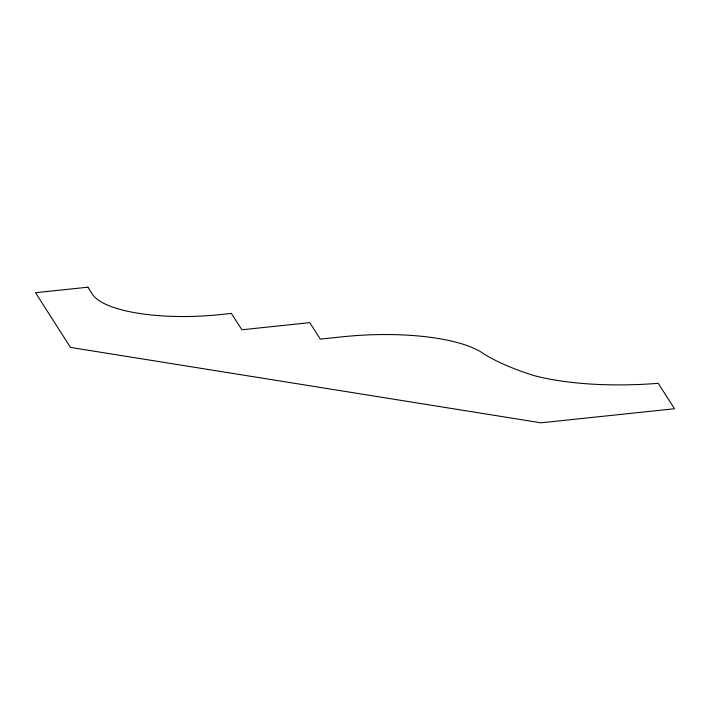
<?xml version="1.0" encoding="UTF-8"?>
<svg xmlns="http://www.w3.org/2000/svg" width="710" height="710" viewBox="0 0 710 710"><rect width="100%" height="100%" fill="white"/><g stroke="black" fill="none" stroke-linecap="round" stroke-linejoin="round"><path stroke-width="1.06" d="M87.916 287.195L35.5 292.706L70.485 347.412L540.922 422.805L674.5 408.756L658.232 383.311A150.831 45.857 -3 0 1 533.423 375.421A356.393 108.355 -3 0 1 484.282 354.237A126.841 38.562 -3 0 0 342.176 336.824L320.317 339.123L309.773 322.642L241.87 329.786L231.38 313.394L224.857 314.077A109.837 33.397 -3 0 1 93.037 295.2L87.916 287.195"/></g></svg>
